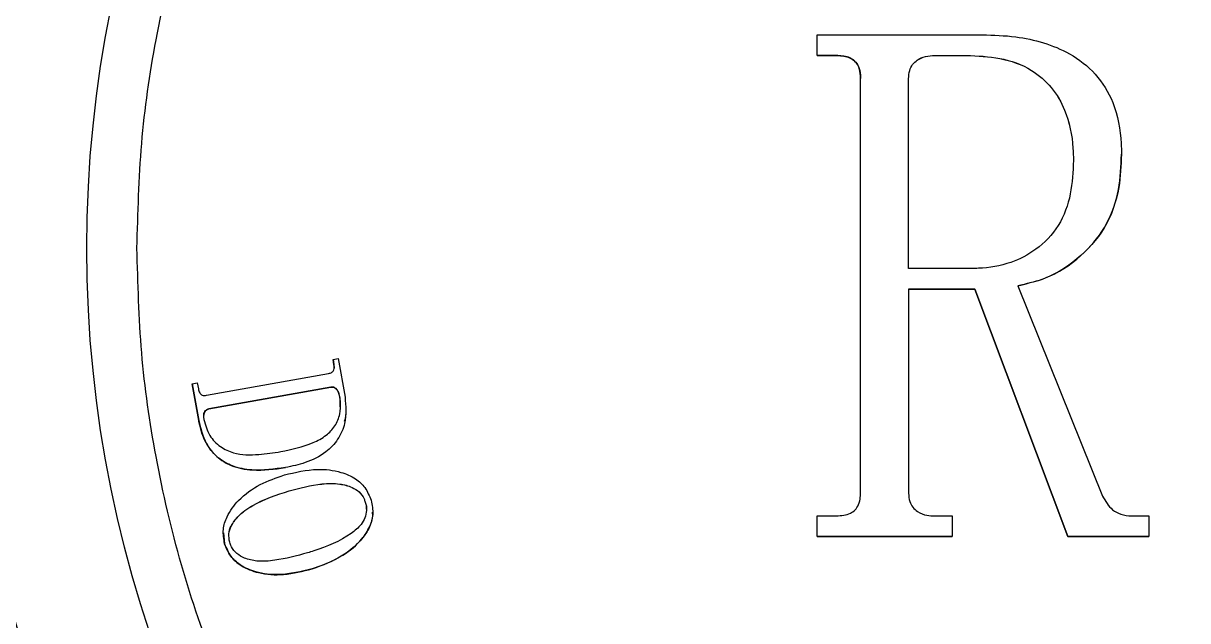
# Model space of a CAD drawing. Header units: millimetres. Extents: x 1953 to 4389, y 564 to 2287.
# Drawn here: x 3453 to 3522.7, y 2007.1 to 2042.8 of the extents above; entities that cross this region are included whole.
import ezdxf

# ---------------------------------------------------------------- set-up
doc = ezdxf.new("R2010")
doc.units = ezdxf.units.MM

msp = doc.modelspace()

# ---------------------------------------------------------------- linework, layer by layer
at = {"color": 7, "linetype": 'Continuous', "lineweight": 25}
for p, q in [((3500.532, 2040.902), (3500.532, 2042.135)), ((3500.532, 2042.135), (3510.42, 2042.135)), ((3501.572, 2040.902), (3500.532, 2040.902)), ((3500.532, 2040.902), (3500.532, 2040.9)), ((3500.532, 2040.9), (3501.572, 2040.9)), ((3501.572, 2040.902), (3501.572, 2040.9)), ((3507.569, 2040.902), (3509.47, 2040.902)), ((3507.569, 2040.902), (3507.569, 2040.9)), ((3507.569, 2040.9), (3509.47, 2040.9)), ((3509.47, 2040.902), (3509.47, 2040.9)), ((3503.132, 2014.755), (3503.132, 2039.515)), ((3506.009, 2028.163), (3506.009, 2039.509)), ((3509.817, 2028.163), (3506.009, 2028.163)), ((3509.971, 2026.93), (3506.009, 2026.93)), ((3506.009, 2026.93), (3506.009, 2014.723)), ((3506.009, 2026.928), (3509.971, 2026.928)), ((3515.538, 2012.135), (3509.971, 2026.93)), ((3509.971, 2026.93), (3509.971, 2026.928)), ((3509.971, 2026.928), (3515.538, 2012.133)), ((3512.552, 2027.135), (3517.618, 2014.556)), ((3471.561, 2022.722), (3471.867, 2022.776)), ((3471.616, 2022.416), (3471.561, 2022.722)), ((3471.561, 2022.722), (3471.561, 2022.72)), ((3471.561, 2022.72), (3471.616, 2022.414)), ((3471.867, 2022.776), (3472.277, 2020.478)), ((3463.988, 2020.582), (3471.289, 2021.882)), ((3471.616, 2022.416), (3471.616, 2022.414)), ((3471.616, 2022.414), (3471.617, 2022.196)), ((3463.129, 2021.272), (3463.435, 2021.326)), ((3463.52, 2019.078), (3463.129, 2021.272)), ((3463.129, 2021.272), (3463.129, 2021.27)), ((3463.129, 2021.27), (3463.52, 2019.075)), ((3463.435, 2021.326), (3463.499, 2020.969)), ((3471.435, 2021.066), (3464.134, 2019.765)), ((3464.134, 2019.763), (3471.435, 2021.063)), ((3471.435, 2021.063), (3471.435, 2021.066)), ((3471.971, 2020.422), (3471.961, 2019.883)), ((3471.971, 2020.422), (3471.971, 2020.424)), ((3464.134, 2019.763), (3464.134, 2019.765)), ((3463.52, 2019.078), (3463.52, 2019.075)), ((3472.336, 2019.427), (3472.336, 2019.43)), ((3473.94, 2013.6), (3473.94, 2013.603)), ((3500.532, 2012.135), (3500.532, 2013.368)), ((3500.532, 2013.368), (3501.572, 2013.368)), ((3507.569, 2013.368), (3508.61, 2013.368)), ((3508.61, 2013.368), (3508.61, 2012.135)), ((3519.352, 2013.368), (3520.392, 2013.368)), ((3520.392, 2013.368), (3520.392, 2012.135)), ((3464.982, 2012.36), (3464.982, 2012.358)), ((3464.994, 2012.36), (3465.072, 2011.705)), ((3508.61, 2012.135), (3500.532, 2012.135)), ((3500.532, 2012.135), (3500.532, 2012.133)), ((3500.532, 2012.133), (3508.61, 2012.133)), ((3508.61, 2012.135), (3508.61, 2012.133)), ((3520.392, 2012.135), (3515.538, 2012.135)), ((3515.538, 2012.135), (3515.538, 2012.133)), ((3515.538, 2012.133), (3520.392, 2012.133)), ((3520.392, 2012.135), (3520.392, 2012.133))]:
    msp.add_line(p, q, dxfattribs=at)
msp.add_circle((3528.324, 2029.372), 71.5, dxfattribs=at)
for centre, start, end in [((3528.324, 2029.37), 190.30617, 259.69396), ((3528.401, 2028.997), 190.52799, 258.6349)]:
    msp.add_arc(centre, 80, start, end, dxfattribs=at)
for points, knots in [([(3459.824, 2029.378), (3459.879, 2031.467), (3459.989, 2035.645), (3460.898, 2041.984), (3462.384, 2048.336), (3464.558, 2054.702), (3467.389, 2060.925), (3470.903, 2066.948), (3475.057, 2072.64), (3479.801, 2077.901), (3485.062, 2082.645), (3490.754, 2086.799), (3496.777, 2090.312), (3503, 2093.144), (3509.365, 2095.315), (3515.718, 2096.81), (3522.057, 2097.688), (3528.324, 2097.973), (3534.591, 2097.688), (3540.93, 2096.811), (3547.282, 2095.315), (3553.648, 2093.144), (3559.871, 2090.312), (3565.894, 2086.799), (3571.586, 2082.645), (3576.847, 2077.901), (3581.591, 2072.64), (3585.745, 2066.948), (3589.259, 2060.925), (3592.089, 2054.702), (3594.263, 2048.337), (3595.749, 2041.984), (3596.659, 2035.645), (3596.769, 2031.467), (3596.824, 2029.378)], [0, 0, 0, 0, 0.029124, 0.058248, 0.08912, 0.119994, 0.151902, 0.184313, 0.217069, 0.25, 0.282931, 0.315687, 0.348098, 0.380006, 0.410878, 0.441752, 0.470875, 0.5, 0.529123, 0.558248, 0.58912, 0.619994, 0.651902, 0.684313, 0.717069, 0.75, 0.782931, 0.815687, 0.848098, 0.880006, 0.910878, 0.941752, 0.970875, 1, 1, 1, 1]), ([(3510.42, 2042.135), (3511.089, 2042.115), (3512.324, 2042.078), (3514.091, 2041.701), (3515.754, 2041.022), (3517.273, 2039.854), (3518.419, 2037.975), (3518.726, 2036.255), (3518.745, 2035.206), (3518.749, 2034.995)], [0, 0, 0, 0, 0.160365, 0.296332, 0.431737, 0.589347, 0.747826, 0.949128, 1, 1, 1, 1]), ([(3503.132, 2039.515), (3503.123, 2039.719), (3503.107, 2040.043), (3502.909, 2040.447), (3502.648, 2040.693), (3502.194, 2040.882), (3501.827, 2040.894), (3501.572, 2040.902)], [0, 0, 0, 0, 0.250411, 0.398556, 0.54744, 0.686236, 1, 1, 1, 1]), ([(3501.572, 2040.9), (3501.819, 2040.892), (3502.188, 2040.881), (3502.648, 2040.693), (3502.911, 2040.441), (3503.091, 2040.07), (3503.127, 2039.75), (3503.131, 2039.545), (3503.132, 2039.513)], [0, 0, 0, 0, 0.304676, 0.455037, 0.606549, 0.74539, 0.96037, 1, 1, 1, 1]), ([(3506.009, 2039.509), (3506.019, 2039.678), (3506.036, 2039.976), (3506.23, 2040.366), (3506.556, 2040.664), (3507.017, 2040.87), (3507.382, 2040.891), (3507.569, 2040.902)], [0, 0, 0, 0, 0.212555, 0.375218, 0.538546, 0.763737, 1, 1, 1, 1]), ([(3506.009, 2039.507), (3506.019, 2039.675), (3506.036, 2039.973), (3506.23, 2040.364), (3506.556, 2040.662), (3507.017, 2040.868), (3507.382, 2040.889), (3507.569, 2040.9)], [0, 0, 0, 0, 0.212555, 0.375218, 0.538546, 0.763737, 1, 1, 1, 1]), ([(3509.47, 2040.902), (3510.139, 2040.874), (3511.485, 2040.818), (3513.293, 2040.187), (3514.613, 2039.034), (3515.536, 2037.434), (3515.844, 2035.889), (3515.866, 2034.867), (3515.872, 2034.622)], [0, 0, 0, 0, 0.196061, 0.394111, 0.547436, 0.700125, 0.928087, 1, 1, 1, 1]), ([(3509.47, 2040.9), (3510.139, 2040.872), (3511.485, 2040.815), (3513.293, 2040.185), (3514.613, 2039.032), (3515.536, 2037.432), (3515.844, 2035.887), (3515.866, 2034.865), (3515.872, 2034.62)], [0, 0, 0, 0, 0.1960612, 0.3941112, 0.5474359, 0.700125, 0.9280873, 1, 1, 1, 1]), ([(3515.872, 2034.622), (3515.842, 2033.953), (3515.781, 2032.607), (3515.098, 2030.677), (3513.75, 2029.279), (3512.065, 2028.409), (3510.717, 2028.183), (3509.939, 2028.165), (3509.817, 2028.163)], [0, 0, 0, 0, 0.200351, 0.402646, 0.59747, 0.766762, 0.96323, 1, 1, 1, 1]), ([(3518.749, 2034.995), (3518.722, 2034.327), (3518.662, 2032.805), (3517.878, 2030.522), (3516.166, 2028.661), (3514.318, 2027.515), (3513.039, 2027.24), (3512.552, 2027.135)], [0, 0, 0, 0, 0.183074, 0.416875, 0.642834, 0.864166, 1, 1, 1, 1]), ([(3512.552, 2027.133), (3513.21, 2027.29), (3514.685, 2027.641), (3516.528, 2028.987), (3517.969, 2030.778), (3518.658, 2032.858), (3518.719, 2034.285), (3518.749, 2034.993)], [0, 0, 0, 0, 0.184054, 0.41238, 0.609428, 0.80635, 1, 1, 1, 1]), ([(3596.824, 2029.378), (3596.769, 2027.289), (3596.659, 2023.111), (3595.749, 2016.772), (3594.263, 2010.42), (3592.089, 2004.054), (3589.259, 1997.831), (3585.745, 1991.808), (3581.591, 1986.116), (3576.847, 1980.855), (3571.586, 1976.111), (3565.894, 1971.957), (3559.871, 1968.444), (3553.648, 1965.612), (3547.283, 1963.441), (3540.93, 1961.946), (3534.591, 1961.068), (3528.324, 1960.783), (3522.057, 1961.068), (3515.718, 1961.945), (3509.365, 1963.441), (3503, 1965.612), (3496.777, 1968.444), (3490.754, 1971.957), (3485.062, 1976.111), (3479.801, 1980.855), (3475.057, 1986.116), (3470.903, 1991.808), (3467.389, 1997.831), (3464.558, 2004.054), (3462.384, 2010.419), (3460.899, 2016.772), (3459.989, 2023.111), (3459.879, 2027.289), (3459.824, 2029.378)], [0, 0, 0, 0, 0.029124, 0.058248, 0.08912, 0.119994, 0.151902, 0.184313, 0.217069, 0.25, 0.282931, 0.315687, 0.348098, 0.380006, 0.410878, 0.441752, 0.470875, 0.5, 0.529123, 0.558248, 0.58912, 0.619994, 0.651902, 0.684313, 0.717069, 0.75, 0.782931, 0.815687, 0.848098, 0.880006, 0.910878, 0.941752, 0.970875, 1, 1, 1, 1]), ([(3471.289, 2021.882), (3471.361, 2021.901), (3471.465, 2021.927), (3471.571, 2022.021), (3471.623, 2022.122), (3471.637, 2022.259), (3471.624, 2022.36), (3471.616, 2022.416)], [0, 0, 0, 0, 0.30393, 0.439412, 0.57524, 0.766538, 1, 1, 1, 1]), ([(3463.499, 2020.969), (3463.517, 2020.884), (3463.543, 2020.763), (3463.638, 2020.64), (3463.733, 2020.585), (3463.853, 2020.565), (3463.942, 2020.576), (3463.988, 2020.582)], [0, 0, 0, 0, 0.35696, 0.506296, 0.628832, 0.807113, 1, 1, 1, 1]), ([(3468.434, 2017.215), (3469.093, 2017.352), (3470.045, 2017.549), (3471.138, 2018.133), (3471.706, 2018.732), (3472.001, 2019.433), (3472.032, 2020.02), (3471.984, 2020.336), (3471.971, 2020.424)], [0, 0, 0, 0, 0.371772, 0.537551, 0.679482, 0.821953, 0.950737, 1, 1, 1, 1]), ([(3472.277, 2020.478), (3472.321, 2019.945), (3472.395, 2019.062), (3471.883, 2017.918), (3471.076, 2017.066), (3469.956, 2016.528), (3469.106, 2016.346), (3468.71, 2016.261)], [0, 0, 0, 0, 0.251835, 0.417408, 0.583236, 0.805839, 1, 1, 1, 1]), ([(3471.435, 2021.063), (3471.482, 2021.068), (3471.563, 2021.076), (3471.685, 2021.029), (3471.796, 2020.926), (3471.909, 2020.719), (3471.947, 2020.537), (3471.971, 2020.422)], [0, 0, 0, 0, 0.146677, 0.259785, 0.406359, 0.624533, 1, 1, 1, 1]), ([(3471.971, 2020.424), (3471.952, 2020.513), (3471.915, 2020.693), (3471.82, 2020.901), (3471.701, 2021.016), (3471.607, 2021.066), (3471.515, 2021.075), (3471.459, 2021.068), (3471.435, 2021.066)], [0, 0, 0, 0, 0.292195, 0.587448, 0.712259, 0.818051, 0.924072, 1, 1, 1, 1]), ([(3464.134, 2019.765), (3464.084, 2019.753), (3463.996, 2019.73), (3463.894, 2019.637), (3463.826, 2019.508), (3463.801, 2019.331), (3463.817, 2019.202), (3463.826, 2019.132)], [0, 0, 0, 0, 0.193467, 0.335879, 0.508687, 0.733966, 1, 1, 1, 1]), ([(3463.82, 2019.394), (3463.819, 2019.408), (3463.816, 2019.466), (3463.854, 2019.563), (3463.921, 2019.667), (3464.021, 2019.736), (3464.095, 2019.754), (3464.134, 2019.763)], [0, 0, 0, 0, 0.082416, 0.326896, 0.572311, 0.772655, 1, 1, 1, 1]), ([(3468.71, 2016.261), (3468.042, 2016.171), (3466.98, 2016.026), (3465.586, 2016.28), (3464.652, 2016.804), (3463.941, 2017.648), (3463.642, 2018.466), (3463.539, 2018.982), (3463.52, 2019.078)], [0, 0, 0, 0, 0.298114, 0.474394, 0.620068, 0.765882, 0.956507, 1, 1, 1, 1]), ([(3463.52, 2019.075), (3463.638, 2018.602), (3463.838, 2017.8), (3464.569, 2016.871), (3465.53, 2016.287), (3466.965, 2016.021), (3468.053, 2016.17), (3468.71, 2016.259)], [0, 0, 0, 0, 0.214788, 0.363839, 0.513204, 0.70643, 1, 1, 1, 1]), ([(3463.826, 2019.132), (3463.92, 2018.802), (3464.1, 2018.172), (3464.777, 2017.478), (3465.793, 2017.01), (3467.061, 2017.007), (3467.996, 2017.148), (3468.434, 2017.215)], [0, 0, 0, 0, 0.1795953, 0.3437589, 0.4958271, 0.7636966, 1, 1, 1, 1]), ([(3472.244, 2019.044), (3472.292, 2019.163), (3472.341, 2019.289), (3472.333, 2019.42), (3472.333, 2019.427)], [0, 0, 0, 0, 0.945411, 1, 1, 1, 1]), ([(3465.072, 2011.707), (3465.021, 2011.992), (3464.924, 2012.539), (3465.237, 2013.464), (3465.949, 2014.442), (3467.156, 2015.308), (3468.155, 2015.65), (3468.648, 2015.818)], [0, 0, 0, 0, 0.142323, 0.273484, 0.473649, 0.740634, 1, 1, 1, 1]), ([(3468.648, 2015.818), (3469.304, 2015.976), (3470.423, 2016.246), (3471.903, 2016.071), (3472.874, 2015.658), (3473.53, 2015.072), (3473.732, 2014.569), (3473.837, 2014.304)], [0, 0, 0, 0, 0.335879, 0.572344, 0.731569, 0.859032, 1, 1, 1, 1]), ([(3450.598, 2015.238), (3451.125, 2012.742), (3452.187, 2007.705), (3454.726, 2000.328), (3457.995, 1993.086), (3462.058, 1986.107), (3466.869, 1979.504), (3472.362, 1973.41), (3478.456, 1967.918), (3485.059, 1963.106), (3492.038, 1959.043), (3499.28, 1955.774), (3506.657, 1953.235), (3511.694, 1952.173), (3514.19, 1951.646)], [0, 0, 0, 0, 0.079959, 0.161371, 0.244142, 0.328893, 0.414217, 0.5, 0.585778, 0.671102, 0.755858, 0.838624, 0.920039, 1, 1, 1, 1]), ([(3465.373, 2011.798), (3465.342, 2011.966), (3465.283, 2012.297), (3465.474, 2012.842), (3465.933, 2013.458), (3467.078, 2014.273), (3468.182, 2014.626), (3468.931, 2014.867)], [0, 0, 0, 0, 0.098439, 0.192959, 0.327087, 0.54288, 1, 1, 1, 1]), ([(3465.33, 2012.254), (3465.329, 2012.269), (3465.31, 2012.445), (3465.49, 2012.839), (3465.925, 2013.456), (3467.084, 2014.27), (3468.184, 2014.624), (3468.931, 2014.864)], [0, 0, 0, 0, 0.009569, 0.113407, 0.260756, 0.49782, 1, 1, 1, 1]), ([(3468.931, 2014.867), (3469.579, 2015.039), (3470.575, 2015.304), (3471.864, 2015.327), (3472.629, 2015.138), (3473.136, 2014.827), (3473.387, 2014.492), (3473.464, 2014.266), (3473.487, 2014.2)], [0, 0, 0, 0, 0.397346, 0.609831, 0.759517, 0.858592, 0.95839, 1, 1, 1, 1]), ([(3468.931, 2014.864), (3469.579, 2015.037), (3470.575, 2015.302), (3471.864, 2015.325), (3472.629, 2015.136), (3473.136, 2014.824), (3473.387, 2014.489), (3473.464, 2014.264), (3473.487, 2014.198)], [0, 0, 0, 0, 0.397346, 0.609831, 0.759517, 0.858592, 0.95839, 1, 1, 1, 1]), ([(3473.487, 2014.2), (3473.522, 2014.034), (3473.59, 2013.719), (3473.487, 2013.246), (3473.19, 2012.752), (3472.222, 2011.947), (3471.069, 2011.479), (3470.155, 2011.199), (3470.027, 2011.16)], [0, 0, 0, 0, 0.099013, 0.188639, 0.277978, 0.435263, 0.920804, 1, 1, 1, 1]), ([(3473.837, 2014.304), (3473.893, 2014.022), (3474.006, 2013.454), (3473.727, 2012.546), (3472.965, 2011.571), (3471.788, 2010.721), (3470.768, 2010.367), (3470.31, 2010.209)], [0, 0, 0, 0, 0.14267, 0.2869, 0.459199, 0.757548, 1, 1, 1, 1]), ([(3473.487, 2014.198), (3473.538, 2014.031), (3473.59, 2013.862), (3473.555, 2013.695), (3473.554, 2013.693)], [0, 0, 0, 0, 0.986511, 1, 1, 1, 1]), ([(3501.572, 2013.368), (3501.869, 2013.38), (3502.286, 2013.397), (3502.759, 2013.657), (3503.002, 2013.968), (3503.12, 2014.353), (3503.128, 2014.63), (3503.132, 2014.755)], [0, 0, 0, 0, 0.364031, 0.510061, 0.655864, 0.843841, 1, 1, 1, 1]), ([(3506.009, 2014.723), (3506.02, 2014.554), (3506.039, 2014.257), (3506.244, 2013.874), (3506.592, 2013.571), (3507.056, 2013.388), (3507.414, 2013.374), (3507.569, 2013.368)], [0, 0, 0, 0, 0.21541, 0.378382, 0.541893, 0.800389, 1, 1, 1, 1]), ([(3517.618, 2014.556), (3517.789, 2014.257), (3518.054, 2013.794), (3518.726, 2013.423), (3519.132, 2013.388), (3519.352, 2013.368)], [0, 0, 0, 0, 0.454509, 0.703285, 1, 1, 1, 1]), ([(3470.31, 2010.206), (3470.944, 2010.439), (3472.046, 2010.845), (3473.193, 2011.805), (3473.76, 2012.669), (3473.961, 2013.252), (3473.926, 2013.548), (3473.92, 2013.599)], [0, 0, 0, 0, 0.3822868, 0.665266, 0.83077, 0.9712932, 1, 1, 1, 1]), ([(3470.31, 2010.209), (3469.655, 2010.048), (3468.542, 2009.774), (3467.041, 2009.93), (3466.053, 2010.358), (3465.378, 2010.948), (3465.177, 2011.449), (3465.072, 2011.707)], [0, 0, 0, 0, 0.333285, 0.566687, 0.735011, 0.863042, 1, 1, 1, 1]), ([(3465.072, 2011.705), (3465.177, 2011.445), (3465.388, 2010.923), (3466.119, 2010.307), (3467.205, 2009.882), (3468.688, 2009.799), (3469.744, 2010.064), (3470.31, 2010.206)], [0, 0, 0, 0, 0.1376412, 0.2762501, 0.4601913, 0.7108533, 1, 1, 1, 1]), ([(3470.027, 2011.16), (3469.382, 2010.986), (3468.391, 2010.718), (3467.103, 2010.622), (3466.322, 2010.791), (3465.789, 2011.094), (3465.495, 2011.45), (3465.405, 2011.707), (3465.373, 2011.798)], [0, 0, 0, 0, 0.386905, 0.593845, 0.741486, 0.842547, 0.944349, 1, 1, 1, 1])]:
    msp.add_open_spline(points, degree=3, knots=knots, dxfattribs=at)

doc.saveas('drawing.dxf')
